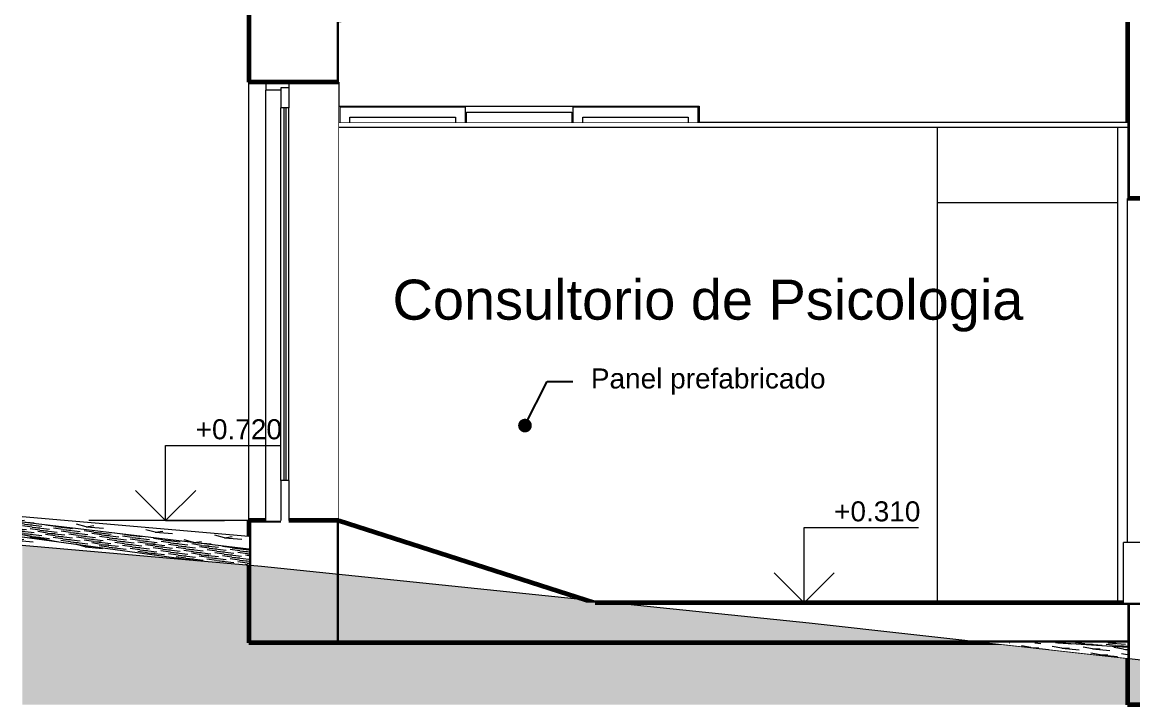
# Model space of a CAD drawing. Header units: metres. Extents: x 48 to 635, y -15 to 39.
# Drawn here: x 512.27 to 517.82, y -14.8 to -11.39 of the extents above; entities that cross this region are included whole.
import ezdxf

# ---------------------------------------------------------------- set-up
doc = ezdxf.new("R2010")
doc.units = ezdxf.units.M
doc.header["$MEASUREMENT"] = 0
doc.linetypes.add('Wipeout_Contour', pattern=[1, 0, -1])
for name, color, linetype in [('Annotation - Label', 7, 'Continuous'), ('Dimensioning - General', 7, 'Continuous'), ('Interior - Furniture', 7, 'Continuous'), ('Interior - Stair & Railing', 7, 'Continuous'), ('Site & Landscape - Terrain', 7, 'Continuous'), ('Structural - Bearing', 7, 'Continuous'), ('TOPO', 7, 'Continuous')]:
    doc.layers.add(name, color=color, linetype=linetype)
doc.styles.add('GENERATED_STYLE_1', font='')
doc.styles.get('GENERATED_STYLE_1').set_extended_font_data('Arial')
doc.dimstyles.new('GENERATED_STYLE__6', dxfattribs={"dimtxt": 0.18, "dimasz": 0.1368, "dimexe": 0.18, "dimexo": 0.0625, "dimgap": 0.09, "dimtad": 0, "dimtih": 1, "dimtoh": 1, "dimdec": 4, "dimzin": 0, "dimdsep": 46, "dimcen": 0.09, "dimadec": 0, "dimazin": 0, "dimtfac": 1, "dimtdec": 4, "dimtmove": 0, "dimatfit": 3, "dimldrblk": 'ARROWHEAD_11', "dimfxl": 1, "dimtolj": 1, "dimtzin": 0, "dimarcsym": 0})

# ---------------------------------------------------------------- blocks, each defined once
blk = doc.blocks.new('ARROWHEAD_11')
at = {"color": 0, "linetype": 'Continuous', "lineweight": 0}
blk.add_line((0, 0), (-1, 0), dxfattribs=at)
at = {"color": 0, "linetype": 'Continuous', "lineweight": 0, "const_width": 0.25, "flags": 128}
blk.add_lwpolyline([(-0.125, 0, 1), (0.125, 0, 1)], format="xyb", close=True, dxfattribs=at)

msp = doc.modelspace()

# ---------------------------------------------------------------- wipeouts: each hides what was drawn before it
at = {"color": 254, "linetype": 'Wipeout_Contour', "lineweight": 0, "ltscale": 2567.559221}
msp.add_wipeout([(513.4927, -11.6913), (513.4077, -11.6913), (513.4077, -13.8813), (513.4927, -13.8813), (513.4927, -11.7313)], dxfattribs=at).dxf.layer = 'Structural - Bearing'
at = {"color": 254, "linetype": 'Wipeout_Contour', "lineweight": 0, "ltscale": 2569.873863}
msp.add_wipeout([(513.8577, -11.6913), (513.6077, -11.6913), (513.6077, -13.6813), (513.6077, -13.8813), (513.8577, -13.8813)], dxfattribs=at).dxf.layer = 'Structural - Bearing'
at = {"color": 254, "linetype": 'Wipeout_Contour', "lineweight": 0, "ltscale": 2589.74345}
msp.add_wipeout([(517.9477, -12.2713), (517.7977, -12.2713), (517.7977, -13.9913), (517.9477, -13.9913), (517.9477, -12.3113)], dxfattribs=at).dxf.layer = 'Structural - Bearing'
at = {"color": 254, "linetype": 'Wipeout_Contour', "lineweight": 0, "ltscale": 3108.823743}
msp.add_wipeout([(517.7977, -14.8013), (518.247, -14.8013), (518.247, -14.6013), (518.2477, -14.6013), (518.2477, -14.2913), (517.7977, -14.2913)], dxfattribs=at).dxf.layer = 'Structural - Bearing'

# ---------------------------------------------------------------- next in the draw order: linework, layer by layer
at = {"layer": 'Structural - Bearing', "color": 7, "linetype": 'Continuous', "lineweight": 60}
for p, q in [((517.7977, -14.2913), (517.7977, -14.4913)), ((518.0227, -14.2913), (517.7977, -14.2913)), ((517.7977, -14.4913), (517.7977, -14.8013)), ((518.247, -14.8013), (517.7977, -14.8013))]:
    msp.add_line(p, q, dxfattribs=at)

# ---------------------------------------------------------------- next in the draw order: wipeouts: each hides what was drawn before it
at = {"color": 254, "linetype": 'Wipeout_Contour', "lineweight": 0, "ltscale": 2054.992433}
msp.add_wipeout([(513.4077, -9.9986), (513.4077, -11.6913), (513.8577, -11.6913), (513.8577, -9.9986)], dxfattribs=at).dxf.layer = 'Structural - Bearing'
at = {"color": 254, "linetype": 'Wipeout_Contour', "lineweight": 0, "ltscale": 2055.315548}
msp.add_wipeout([(513.4077, -14.4913), (513.8577, -14.4913), (513.8577, -13.8813), (513.4077, -13.8813)], dxfattribs=at).dxf.layer = 'Structural - Bearing'

# ---------------------------------------------------------------- next in the draw order: linework, layer by layer
at = {"layer": 'Site & Landscape - Terrain', "color": 55, "linetype": 'Continuous', "lineweight": 13, "true_color": 0xa2a233, "flags": 128}
msp.add_lwpolyline([(513.4077, -13.8813), (513.1096, -13.8813), (512.6077, -13.8813)], dxfattribs=at)
at = {"layer": 'Structural - Bearing', "color": 7, "linetype": 'Continuous', "lineweight": 60}
for p, q in [((513.4077, -9.9986), (513.4077, -11.6913)), ((513.8577, -11.3913), (513.8577, -11.6913)), ((513.4077, -13.8813), (513.4077, -14.4913)), ((513.5677, -13.8813), (513.4077, -13.8813)), ((513.8577, -13.8813), (513.6077, -13.8813)), ((513.8577, -14.4913), (513.4077, -14.4913))]:
    msp.add_line(p, q, dxfattribs=at)
at = {"layer": 'Structural - Bearing', "color": 251, "linetype": 'Continuous', "lineweight": 20, "true_color": 0x6a6a6a}
msp.add_line((513.4077, -13.8813), (513.4077, -11.6913), dxfattribs=at)
at = {"layer": 'Structural - Bearing', "color": 30, "linetype": 'Continuous', "lineweight": 20, "true_color": 0xff6600}
msp.add_line((513.6077, -11.6913), (513.6077, -11.7193), dxfattribs=at)
at = {"layer": 'Structural - Bearing', "color": 7, "linetype": 'Continuous', "lineweight": 60, "flags": 128}
for points in [[(513.8577, -11.6913), (513.6077, -11.6913), (513.4927, -11.6913), (513.4077, -11.6913)], [(513.8577, -13.8813), (513.8577, -14.2913), (513.8577, -14.4913)]]:
    msp.add_lwpolyline(points, dxfattribs=at)

# ---------------------------------------------------------------- next in the draw order: wipeouts: each hides what was drawn before it
at = {"color": 254, "linetype": 'Wipeout_Contour', "lineweight": 0, "ltscale": 3095.525465}
msp.add_wipeout([(513.8577, -11.3913), (513.8577, -11.8113), (515.6577, -11.8113), (515.6577, -11.8913), (517.7977, -11.8913), (517.7977, -11.3913)], dxfattribs=at).dxf.layer = 'Structural - Bearing'
at = {"color": 254, "linetype": 'Wipeout_Contour', "lineweight": 0, "ltscale": 2054.764867}
msp.add_wipeout([(513.5677, -13.8813), (513.5677, -11.7313), (513.4927, -11.7313), (513.4927, -13.8813)], dxfattribs=at).dxf.layer = 'Structural - Bearing'
at = {"color": 254, "linetype": 'Wipeout_Contour', "lineweight": 0, "ltscale": 2052.116221}
msp.add_wipeout([(512.2748, -13.8872), (513.4077, -14.0229), (513.4077, -13.961), (512.2748, -13.8631)], dxfattribs=at).dxf.layer = 'TOPO'

# ---------------------------------------------------------------- next in the draw order: linework, layer by layer
at = {"layer": 'Structural - Bearing', "color": 30, "linetype": 'Continuous', "lineweight": 20, "true_color": 0xff6600}
for p, q in [((513.4927, -11.6913), (513.4927, -11.7313)), ((513.5677, -11.7313), (513.4927, -11.7313)), ((513.5677, -11.7193), (513.5677, -11.7313)), ((513.6077, -11.7193), (513.5677, -11.7193))]:
    msp.add_line(p, q, dxfattribs=at)
at = {"layer": 'Structural - Bearing', "color": 251, "linetype": 'Continuous', "lineweight": 20, "true_color": 0x6a6a6a}
msp.add_line((513.8577, -11.6913), (513.8577, -13.8813), dxfattribs=at)
at = {"layer": 'Structural - Bearing', "color": 30, "linetype": 'Continuous', "lineweight": 18, "true_color": 0xff6600}
msp.add_line((513.4927, -13.8813), (513.4927, -11.7313), dxfattribs=at)

# ---------------------------------------------------------------- next in the draw order: wipeouts: each hides what was drawn before it
at = {"color": 254, "linetype": 'Wipeout_Contour', "lineweight": 0, "ltscale": 2072.575369}
msp.add_wipeout([(517.7977, -9.9986), (517.7977, -12.2713), (518.2477, -12.2713), (518.2477, -9.9986)], dxfattribs=at).dxf.layer = 'Structural - Bearing'
at = {"color": 254, "linetype": 'Wipeout_Contour', "lineweight": 0, "ltscale": 2054.988083}
msp.add_wipeout([(513.6077, -13.6813), (513.6077, -11.8193), (513.5677, -11.8193), (513.5677, -13.6813)], dxfattribs=at).dxf.layer = 'Structural - Bearing'
at = {"color": 254, "linetype": 'Wipeout_Contour', "lineweight": 0, "ltscale": 2069.76453}
msp.add_wipeout([(516.8493, -12.2913), (517.7493, -12.2913), (517.7493, -11.9163), (516.8493, -11.9163)], dxfattribs=at).dxf.layer = 'Structural - Bearing'
at = {"color": 254, "linetype": 'Wipeout_Contour', "lineweight": 0, "ltscale": 3078.190902}
msp.add_wipeout([(512.2748, -13.9501), (512.4399, -13.9843), (513.1428, -14.0802), (513.4077, -14.1033), (513.4077, -14.0229), (512.2748, -13.8872)], dxfattribs=at).dxf.layer = 'TOPO'

# ---------------------------------------------------------------- next in the draw order: linework, layer by layer
at = {"layer": 'Dimensioning - General', "color": 7, "linetype": 'Continuous', "lineweight": 13}
for p, q in [((512.9916, -13.8813), (512.9916, -13.5063)), ((512.9916, -13.5063), (513.564, -13.5063)), ((512.9916, -13.8813), (512.8416, -13.7313)), ((513.1416, -13.7313), (512.9916, -13.8813))]:
    msp.add_line(p, q, dxfattribs=at)
at = {"layer": 'Dimensioning - General', "color": 151, "linetype": 'Continuous', "lineweight": 20, "true_color": 0x80c2ff}
for q in [(512.8791, -13.8813), (513.2852, -13.8813)]:
    msp.add_line((512.9916, -13.8813), q, dxfattribs=at)
at = {"layer": 'Structural - Bearing', "color": 7, "linetype": 'Continuous', "lineweight": 60}
msp.add_line((517.7977, -11.3913), (517.7977, -12.2713), dxfattribs=at)
at = {"layer": 'Structural - Bearing', "color": 30, "linetype": 'Continuous', "lineweight": 18, "true_color": 0xff6600}
for p, q in [((513.5677, -11.7313), (513.5677, -11.8193)), ((513.6077, -11.7193), (513.6077, -11.8193)), ((513.5677, -13.6813), (513.5677, -11.8193)), ((513.6077, -11.8193), (513.5677, -11.8193)), ((513.5817, -11.8193), (513.5817, -13.6813)), ((513.5937, -13.6813), (513.5937, -11.8193)), ((513.6077, -13.6813), (513.6077, -11.8193)), ((513.5677, -13.6813), (513.5677, -13.8813)), ((513.6077, -13.6813), (513.5677, -13.6813)), ((513.6077, -13.6813), (513.6077, -13.8813))]:
    msp.add_line(p, q, dxfattribs=at)
at = {"layer": 'Structural - Bearing', "color": 7, "linetype": 'Continuous', "lineweight": 60, "flags": 128}
msp.add_lwpolyline([(518.2477, -12.2713), (518.0627, -12.2713), (517.9477, -12.2713), (517.7977, -12.2713)], dxfattribs=at)
at = {"layer": 'TOPO', "color": 54, "linetype": 'Continuous', "lineweight": 13}
for p, q in [((512.2748, -13.8809), (512.2869, -13.879)), ((512.2748, -13.8871), (512.3349, -13.8918)), ((512.2867, -13.8989), (512.2748, -13.8972)), ((512.325, -13.9136), (512.277, -13.9069)), ((512.2867, -13.8989), (512.3252, -13.902)), ((512.2867, -13.8989), (512.3731, -13.9088)), ((512.325, -13.9136), (512.3634, -13.9167)), ((512.4405, -13.9112), (512.3925, -13.9045)), ((512.4405, -13.9112), (512.4789, -13.9143)), ((512.4405, -13.9112), (512.5269, -13.9211)), ((512.4787, -13.926), (512.5171, -13.929)), ((512.5942, -13.9123), (512.5462, -13.8995)), ((512.5942, -13.9123), (512.6326, -13.9063)), ((512.5942, -13.9123), (512.6806, -13.9191)), ((513.2856, -13.9667), (513.2376, -13.9539)), ((513.2856, -13.9667), (513.324, -13.9607)), ((513.2856, -13.9667), (513.372, -13.9735)), ((513.2466, -14.0342), (513.1986, -14.0274)), ((513.2083, -14.0195), (513.2468, -14.0225)), ((513.2083, -14.0195), (513.2948, -14.0293)), ((513.2466, -14.0342), (513.285, -14.0373)), ((513.2466, -14.0342), (513.333, -14.0441)), ((513.3238, -14.017), (513.2758, -14.0103)), ((513.3621, -14.0318), (513.3141, -14.025)), ((513.3238, -14.017), (513.3623, -14.0201)), ((513.3238, -14.017), (513.4077, -14.0266)), ((513.4003, -14.0465), (513.3523, -14.0398)), ((513.3621, -14.0318), (513.4005, -14.0349)), ((513.3621, -14.0318), (513.4077, -14.037)), ((513.2458, -14.0808), (513.1978, -14.0741)), ((513.2076, -14.0661), (513.246, -14.0692)), ((513.2076, -14.0661), (513.294, -14.0759)), ((513.2848, -14.0489), (513.2368, -14.0422)), ((513.2458, -14.0808), (513.2842, -14.0839)), ((513.2458, -14.0808), (513.3322, -14.0907)), ((513.3231, -14.0637), (513.2751, -14.0569)), ((513.2848, -14.0489), (513.3233, -14.052)), ((513.2848, -14.0489), (513.3713, -14.0588)), ((513.3613, -14.0784), (513.3133, -14.0717)), ((513.3231, -14.0637), (513.3615, -14.0668)), ((513.3231, -14.0637), (513.4077, -14.0733)), ((513.3995, -14.0932), (513.3516, -14.0864)), ((513.3613, -14.0784), (513.3997, -14.0815)), ((513.3613, -14.0784), (513.4077, -14.0837)), ((513.4077, -14.0569), (513.3906, -14.0545)), ((513.3995, -14.0932), (513.4077, -14.0938)), ((513.3995, -14.0932), (513.4077, -14.0941)), ((513.4003, -14.0465), (513.4077, -14.0471)), ((513.4003, -14.0465), (513.4077, -14.0474)), ((513.4009, -14.1027), (513.3898, -14.1011))]:
    msp.add_line(p, q, dxfattribs=at)

# ---------------------------------------------------------------- next in the draw order: texts
at = {"layer": 'Dimensioning - General', "color": 5, "lineweight": 25, "insert": (513.1416, -13.4763), "char_height": 0.1, "attachment_point": 7, "style": 'GENERATED_STYLE_1'}
msp.add_mtext('\\A1;{\\pql;\\fArial|b0|i0|c0|p34;+0.720}', dxfattribs=at)

# ---------------------------------------------------------------- next in the draw order: wipeouts: each hides what was drawn before it
at = {"color": 254, "linetype": 'Wipeout_Contour', "lineweight": 0, "ltscale": 3092.947915}
msp.add_wipeout([(516.8493, -11.9163), (513.8577, -11.9163), (513.8577, -13.8813), (515.0919, -14.2766), (515.2334, -14.2913), (516.8493, -14.2913)], dxfattribs=at).dxf.layer = 'Interior - Furniture'
at = {"color": 254, "linetype": 'Wipeout_Contour', "lineweight": 0, "ltscale": 2050.254778}
msp.add_wipeout([(512.4399, -13.9843), (512.2748, -13.9501), (512.2748, -13.9618), (512.4291, -13.9828)], dxfattribs=at).dxf.layer = 'TOPO'

# ---------------------------------------------------------------- next in the draw order: linework, layer by layer
at = {"layer": 'Dimensioning - General', "color": 7, "linetype": 'Continuous', "lineweight": 13}
msp.add_line((516.1819, -13.9163), (516.7543, -13.9163), dxfattribs=at)
at = {"layer": 'TOPO', "color": 54, "linetype": 'Continuous', "lineweight": 13}
for p, q in [((512.2748, -13.9235), (512.2959, -13.9259)), ((512.3632, -13.9284), (512.3152, -13.9216)), ((512.325, -13.9136), (512.4114, -13.9235)), ((512.3632, -13.9284), (512.4016, -13.9315)), ((512.4787, -13.926), (512.4307, -13.9192)), ((512.2748, -13.933), (512.2861, -13.9339))]:
    msp.add_line(p, q, dxfattribs=at)

# ---------------------------------------------------------------- next in the draw order: texts
at = {"layer": 'Annotation - Label', "color": 5, "linetype": 'Continuous', "lineweight": 25, "insert": (515.1166, -13.1862), "char_height": 0.1, "attachment_point": 4, "style": 'GENERATED_STYLE_1'}
msp.add_mtext('\\A1;{\\pql;\\fArial|b0|i0|c0|p34;Panel prefabricado}', dxfattribs=at)
at = {"layer": 'Dimensioning - General', "color": 5, "lineweight": 25, "insert": (516.3319, -13.8863), "char_height": 0.1, "attachment_point": 7, "style": 'GENERATED_STYLE_1'}
msp.add_mtext('\\A1;{\\pql;\\fArial|b0|i0|c0|p34;+0.310}', dxfattribs=at)

# ---------------------------------------------------------------- next in the draw order: leaders
at = {"layer": 'Annotation - Label', "color": 151, "linetype": 'Continuous', "lineweight": 20, "true_color": 0x80c2ff, "annotation_type": 0, "has_hookline": 1, "hookline_direction": 0, "text_width": 1.1555}
msp.add_leader([(514.7872, -13.4064), (514.8978, -13.1862), (515.0266, -13.1862)], dimstyle='GENERATED_STYLE__6', dxfattribs=at)

# ---------------------------------------------------------------- next in the draw order: wipeouts: each hides what was drawn before it
at = {"color": 254, "linetype": 'Wipeout_Contour', "lineweight": 0, "ltscale": 3107.544197}
msp.add_wipeout([(517.7493, -11.9163), (517.7493, -14.2913), (517.7777, -14.2913), (517.7777, -13.9913), (517.7977, -13.9913), (517.7977, -11.9163)], dxfattribs=at).dxf.layer = 'Interior - Furniture'
at = {"color": 254, "linetype": 'Wipeout_Contour', "lineweight": 0, "ltscale": 1543.951454}
msp.add_wipeout([(515.1377, -14.2913), (513.8577, -13.8813), (513.8577, -14.2913)], dxfattribs=at).dxf.layer = 'Site & Landscape - Terrain'
at = {"color": 254, "linetype": 'Wipeout_Contour', "lineweight": 0, "ltscale": 1538.763666}
msp.add_wipeout([(512.2748, -13.9618), (512.2748, -14.0044), (513.1428, -14.0802)], dxfattribs=at).dxf.layer = 'TOPO'

# ---------------------------------------------------------------- next in the draw order: linework, layer by layer
at = {"layer": 'Site & Landscape - Terrain', "color": 7, "linetype": 'Continuous', "lineweight": 60}
msp.add_line((513.8577, -13.8813), (515.1377, -14.2913), dxfattribs=at)
at = {"layer": 'Structural - Bearing', "color": 251, "linetype": 'Continuous', "lineweight": 20, "true_color": 0x6a6a6a}
msp.add_line((517.7977, -13.9913), (517.7977, -12.2713), dxfattribs=at)
at = {"layer": 'TOPO', "color": 54, "linetype": 'Continuous', "lineweight": 13}
for p, q in [((513.4077, -13.961), (512.2748, -13.8631)), ((512.2748, -13.8872), (513.4077, -14.0229)), ((512.3632, -13.9284), (512.4496, -13.9382)), ((512.4787, -13.926), (512.5651, -13.9358)), ((512.9399, -13.9395), (512.8919, -13.9267)), ((512.2748, -13.9339), (512.3341, -13.9406)), ((512.2859, -13.9455), (512.2748, -13.944)), ((512.2748, -13.9501), (512.4399, -13.9843)), ((512.2748, -13.9618), (513.1428, -14.0802)), ((512.2748, -13.9756), (512.2823, -13.9747)), ((512.2748, -13.9819), (512.3303, -13.9872)), ((512.3238, -13.9602), (512.2762, -13.9528)), ((512.2859, -13.9455), (512.3244, -13.9486)), ((512.2859, -13.9455), (512.3724, -13.9554)), ((512.3624, -13.9736), (512.3144, -13.9661)), ((512.3242, -13.9603), (512.3238, -13.9602)), ((512.3242, -13.9603), (512.3626, -13.9634)), ((512.3242, -13.9603), (512.4106, -13.9701)), ((512.4014, -13.9431), (512.3534, -13.9364)), ((512.3624, -13.9736), (512.4009, -13.9777)), ((512.3624, -13.9736), (512.4352, -13.9833)), ((512.4397, -13.9579), (512.3917, -13.9511)), ((512.4014, -13.9431), (512.4399, -13.9462)), ((512.4014, -13.9431), (512.4879, -13.953)), ((512.4779, -13.9726), (512.4299, -13.9658)), ((512.4352, -13.9833), (512.4489, -13.9849)), ((512.4397, -13.9579), (512.4781, -13.9609)), ((512.4397, -13.9579), (512.5261, -13.9677)), ((512.5162, -13.9873), (512.4682, -13.9806)), ((512.5169, -13.9407), (512.4689, -13.9339)), ((512.4779, -13.9726), (512.5164, -13.9757)), ((512.4779, -13.9726), (512.5643, -13.9824)), ((512.5552, -13.9554), (512.5072, -13.9487)), ((512.5169, -13.9407), (512.5554, -13.9438)), ((512.5169, -13.9407), (512.6034, -13.9505)), ((512.5934, -13.9702), (512.5454, -13.9634)), ((512.5552, -13.9554), (512.5936, -13.9585)), ((512.5552, -13.9554), (512.6416, -13.9653)), ((512.6317, -13.9849), (512.5837, -13.9782)), ((512.6324, -13.9383), (512.5844, -13.9315)), ((512.5934, -13.9702), (512.6318, -13.9733)), ((512.5934, -13.9702), (512.6798, -13.98)), ((512.6707, -13.953), (512.6227, -13.9463)), ((512.6317, -13.9849), (512.6701, -13.988)), ((512.6317, -13.9849), (512.7181, -13.9948)), ((512.6324, -13.9383), (512.6709, -13.9414)), ((512.6324, -13.9383), (512.7189, -13.9481)), ((512.7089, -13.9678), (512.6609, -13.961)), ((512.6707, -13.953), (512.7091, -13.9561)), ((512.6707, -13.953), (512.7571, -13.9629)), ((512.7471, -13.9825), (512.6992, -13.9757)), ((512.7089, -13.9678), (512.7473, -13.9708)), ((512.7089, -13.9678), (512.7953, -13.9776)), ((512.7862, -13.9506), (512.7382, -13.9438)), ((512.7471, -13.9825), (512.7856, -13.9856)), ((512.7471, -13.9825), (512.8336, -13.9923)), ((512.8244, -13.9653), (512.7764, -13.9586)), ((512.7862, -13.9506), (512.8246, -13.9537)), ((512.7862, -13.9506), (512.8726, -13.9605)), ((512.8626, -13.9801), (512.8146, -13.9733)), ((512.8244, -13.9653), (512.8628, -13.9684)), ((512.8244, -13.9653), (512.9108, -13.9752)), ((512.8626, -13.9801), (512.9011, -13.9832)), ((512.8626, -13.9801), (512.9491, -13.9899)), ((512.9781, -13.9777), (512.9301, -13.9709)), ((512.9399, -13.9395), (512.9783, -13.9335)), ((512.9399, -13.9395), (513.0263, -13.9463)), ((512.9781, -13.9777), (513.0166, -13.9807)), ((512.9781, -13.9777), (513.0646, -13.9875)), ((513.1263, -13.9892), (513.0839, -13.9779)), ((513.1348, -13.9902), (513.1703, -13.9847)), ((512.5162, -13.9873), (512.5546, -13.9904)), ((512.5162, -13.9873), (512.6026, -13.9972)), ((512.5896, -14.0116), (512.5416, -13.9992)), ((512.5896, -14.0116), (512.6174, -14.0085)), ((512.5896, -14.0116), (512.676, -14.0198)), ((512.6699, -13.9997), (512.6219, -13.9929)), ((512.7081, -14.0144), (512.6601, -14.0076)), ((512.6699, -13.9997), (512.7083, -14.0027)), ((512.6699, -13.9997), (512.7563, -14.0095)), ((512.7081, -14.0144), (512.7466, -14.0175)), ((512.7081, -14.0144), (512.7946, -14.0242)), ((512.7854, -13.9972), (512.7374, -13.9905)), ((512.8236, -14.012), (512.7756, -14.0052)), ((512.7854, -13.9972), (512.8238, -14.0003)), ((512.7854, -13.9972), (512.8718, -14.0071)), ((512.8619, -14.0267), (512.8139, -14.02)), ((512.8236, -14.012), (512.8621, -14.0151)), ((512.8236, -14.012), (512.9101, -14.0218)), ((512.9001, -14.0415), (512.8521, -14.0347)), ((512.9009, -13.9948), (512.8529, -13.9881)), ((512.8619, -14.0267), (512.9003, -14.0298)), ((512.8619, -14.0267), (512.9483, -14.0366)), ((512.9391, -14.0096), (512.8911, -14.0028)), ((512.9009, -13.9948), (512.9393, -13.9979)), ((512.9009, -13.9948), (512.9873, -14.0047)), ((512.9774, -14.0243), (512.9294, -14.0175)), ((512.9391, -14.0096), (512.9776, -14.0126)), ((512.9391, -14.0096), (513.0255, -14.0194)), ((513.0156, -14.039), (512.9676, -14.0323)), ((513.0164, -13.9924), (512.9684, -13.9856)), ((512.9774, -14.0243), (513.0158, -14.0274)), ((512.9774, -14.0243), (513.0638, -14.0341)), ((513.0546, -14.0071), (513.0066, -14.0004)), ((513.0156, -14.039), (513.054, -14.0421)), ((513.0156, -14.039), (513.102, -14.0489)), ((513.0164, -13.9924), (513.0548, -13.9955)), ((513.0164, -13.9924), (513.1028, -14.0023)), ((513.0929, -14.0219), (513.0449, -14.0151)), ((513.0546, -14.0071), (513.093, -14.0102)), ((513.0546, -14.0071), (513.141, -14.017)), ((513.1311, -14.0366), (513.0831, -14.0299)), ((513.0929, -14.0219), (513.1313, -14.025)), ((513.0929, -14.0219), (513.1793, -14.0317)), ((513.1701, -14.0047), (513.1221, -13.998)), ((513.1319, -13.99), (513.1263, -13.9892)), ((513.1311, -14.0366), (513.1695, -14.0397)), ((513.1311, -14.0366), (513.2175, -14.0465)), ((513.1319, -13.99), (513.1348, -13.9902)), ((513.1319, -13.99), (513.1519, -13.9923)), ((513.1519, -13.9923), (513.2183, -13.9975)), ((513.2083, -14.0195), (513.1604, -14.0127)), ((513.1701, -14.0047), (513.2085, -14.0078)), ((513.1701, -14.0047), (513.2565, -14.0146)), ((512.9001, -14.0415), (512.9385, -14.0445)), ((512.9001, -14.0415), (512.9865, -14.0513)), ((513.0538, -14.0538), (513.0058, -14.047)), ((513.0921, -14.0685), (513.0441, -14.0618)), ((513.0538, -14.0538), (513.0923, -14.0569)), ((513.0538, -14.0538), (513.1403, -14.0636)), ((513.0921, -14.0685), (513.1305, -14.0716)), ((513.0921, -14.0685), (513.1785, -14.0784)), ((513.1693, -14.0514), (513.1213, -14.0446)), ((513.2076, -14.0661), (513.1596, -14.0593)), ((513.1693, -14.0514), (513.2078, -14.0544)), ((513.1693, -14.0514), (513.2558, -14.0612))]:
    msp.add_line(p, q, dxfattribs=at)

# ---------------------------------------------------------------- next in the draw order: wipeouts: each hides what was drawn before it
at = {"color": 254, "linetype": 'Wipeout_Contour', "lineweight": 0, "ltscale": 2063.861159}
msp.add_wipeout([(513.8577, -11.8913), (513.8577, -11.9163), (517.7977, -11.9163), (517.7977, -11.8913)], dxfattribs=at).dxf.layer = 'Interior - Furniture'
at = {"color": 254, "linetype": 'Wipeout_Contour', "lineweight": 0, "ltscale": 2069.8849}
msp.add_wipeout([(516.8493, -14.2913), (517.7493, -14.2913), (517.7493, -12.2913), (516.8493, -12.2913)], dxfattribs=at).dxf.layer = 'Interior - Furniture'

# ---------------------------------------------------------------- next in the draw order: linework, layer by layer
at = {"layer": 'Interior - Furniture', "color": 104, "linetype": 'Continuous', "lineweight": 13, "true_color": 0x029e21}
for p, q in [((513.8577, -11.8913), (517.7977, -11.8913)), ((513.8577, -11.9163), (516.8493, -11.9163)), ((516.8493, -12.2913), (516.8493, -11.9163)), ((516.8493, -11.9163), (517.7493, -11.9163)), ((517.7493, -12.2913), (517.7493, -11.9163)), ((517.7493, -11.9163), (517.7977, -11.9163)), ((516.8493, -12.2913), (517.7493, -12.2913)), ((516.8493, -14.2913), (516.8493, -12.2913)), ((517.7493, -14.2913), (517.7493, -12.2913))]:
    msp.add_line(p, q, dxfattribs=at)

# ---------------------------------------------------------------- next in the draw order: texts
at = {"layer": 'Annotation - Label', "color": 7, "linetype": 'Continuous', "lineweight": 13, "insert": (514.1253, -12.6774), "char_height": 0.2, "attachment_point": 1, "style": 'GENERATED_STYLE_1'}
msp.add_mtext('\\A1;{\\pql;\\fArial|b0|i0|c0|p34;Consultorio de Psicologia}', dxfattribs=at)

# ---------------------------------------------------------------- next in the draw order: wipeouts: each hides what was drawn before it
at = {"color": 254, "linetype": 'Wipeout_Contour', "lineweight": 0, "ltscale": 2055.989616}
msp.add_wipeout([(513.8627, -11.8413), (513.8577, -11.8413), (513.8577, -11.8913), (513.8627, -11.8913)], dxfattribs=at).dxf.layer = 'Structural - Bearing'
at = {"color": 254, "linetype": 'Wipeout_Contour', "lineweight": 0, "ltscale": 2058.515609}
msp.add_wipeout([(514.4893, -11.8413), (514.4893, -11.8913), (514.4943, -11.8913), (514.4943, -11.8413)], dxfattribs=at).dxf.layer = 'Structural - Bearing'
at = {"color": 254, "linetype": 'Wipeout_Contour', "lineweight": 0, "ltscale": 2060.64171}
msp.add_wipeout([(515.026, -11.8413), (515.021, -11.8413), (515.021, -11.8913), (515.026, -11.8913)], dxfattribs=at).dxf.layer = 'Structural - Bearing'
at = {"color": 254, "linetype": 'Wipeout_Contour', "lineweight": 0, "ltscale": 2063.167706}
msp.add_wipeout([(515.6577, -11.8413), (515.6527, -11.8413), (515.6527, -11.8913), (515.6577, -11.8913)], dxfattribs=at).dxf.layer = 'Structural - Bearing'
at = {"color": 254, "linetype": 'Wipeout_Contour', "lineweight": 0, "ltscale": 2064.114772}
msp.add_wipeout([(517.7977, -14.4913), (517.7977, -14.2913), (513.8577, -14.2913), (513.8577, -14.4913)], dxfattribs=at).dxf.layer = 'Structural - Bearing'

# ---------------------------------------------------------------- next in the draw order: linework, layer by layer
at = {"layer": 'Dimensioning - General', "color": 7, "linetype": 'Continuous', "lineweight": 13}
for p, q in [((516.1819, -14.2913), (516.1819, -13.9163)), ((516.1819, -14.2913), (516.0319, -14.1413)), ((516.3319, -14.1413), (516.1819, -14.2913))]:
    msp.add_line(p, q, dxfattribs=at)
at = {"layer": 'Dimensioning - General', "color": 151, "linetype": 'Continuous', "lineweight": 20, "true_color": 0x80c2ff}
for q in [(516.0694, -14.2913), (516.4755, -14.2913)]:
    msp.add_line((516.1819, -14.2913), q, dxfattribs=at)
at = {"layer": 'Site & Landscape - Terrain', "color": 7, "linetype": 'Continuous', "lineweight": 13}
msp.add_line((517.7977, -14.5428), (517.4559, -14.4913), dxfattribs=at)
at = {"layer": 'Structural - Bearing', "color": 7, "linetype": 'Continuous', "lineweight": 60}
for p, q in [((517.7977, -14.2913), (515.1377, -14.2913)), ((517.7977, -14.4913), (513.8577, -14.4913))]:
    msp.add_line(p, q, dxfattribs=at)

# ---------------------------------------------------------------- next in the draw order: wipeouts: each hides what was drawn before it
at = {"color": 254, "linetype": 'Wipeout_Contour', "lineweight": 0, "ltscale": 7208.551365}
msp.add_wipeout([(515.026, -11.8413), (515.026, -11.8163), (515.6527, -11.8163), (515.6527, -11.8413), (515.6577, -11.8413), (515.6577, -11.8113), (513.8577, -11.8113), (513.8577, -11.8413), (513.8627, -11.8413), (513.8627, -11.8163), (514.4893, -11.8163), (514.4893, -11.8413), (514.4943, -11.8413), (515.021, -11.8413)], dxfattribs=at).dxf.layer = 'Structural - Bearing'

# ---------------------------------------------------------------- next in the draw order: wipeouts: each hides what was drawn before it
at = {"color": 254, "linetype": 'Wipeout_Contour', "lineweight": 0, "ltscale": 2072.223914}
msp.add_wipeout([(517.9477, -14.2913), (517.9477, -13.9913), (517.7777, -13.9913), (517.7777, -14.2913)], dxfattribs=at).dxf.layer = 'Interior - Stair & Railing'
at = {"color": 254, "linetype": 'Wipeout_Contour', "lineweight": 0, "ltscale": 2056.100741}
msp.add_wipeout([(513.8627, -11.8913), (513.9127, -11.8913), (513.9127, -11.8663), (513.8627, -11.8663)], dxfattribs=at).dxf.layer = 'Structural - Bearing'
at = {"color": 254, "linetype": 'Wipeout_Contour', "lineweight": 0, "ltscale": 2058.406791}
msp.add_wipeout([(514.4393, -11.8663), (514.4393, -11.8913), (514.4893, -11.8913), (514.4893, -11.8663)], dxfattribs=at).dxf.layer = 'Structural - Bearing'
at = {"color": 254, "linetype": 'Wipeout_Contour', "lineweight": 0, "ltscale": 2060.752832}
msp.add_wipeout([(515.026, -11.8913), (515.076, -11.8913), (515.076, -11.8663), (515.026, -11.8663)], dxfattribs=at).dxf.layer = 'Structural - Bearing'
at = {"color": 254, "linetype": 'Wipeout_Contour', "lineweight": 0, "ltscale": 2063.058885}
msp.add_wipeout([(515.6027, -11.8663), (515.6027, -11.8913), (515.6527, -11.8913), (515.6527, -11.8663)], dxfattribs=at).dxf.layer = 'Structural - Bearing'
at = {"color": 254, "linetype": 'Wipeout_Contour', "lineweight": 0, "ltscale": 1553.128733}
msp.add_wipeout([(517.7977, -14.4913), (517.4374, -14.4913), (517.7977, -14.5147)], dxfattribs=at).dxf.layer = 'TOPO'

# ---------------------------------------------------------------- next in the draw order: linework, layer by layer
at = {"layer": 'Interior - Stair & Railing', "color": 171, "linetype": 'Continuous', "lineweight": 13}
for p in [(517.7777, -14.2913), (517.9477, -13.9913)]:
    msp.add_line(p, (517.7777, -13.9913), dxfattribs=at)

# ---------------------------------------------------------------- next in the draw order: wipeouts: each hides what was drawn before it
at = {"color": 254, "linetype": 'Wipeout_Contour', "lineweight": 0, "ltscale": 3085.899711}
msp.add_wipeout([(513.8627, -11.8163), (513.8627, -11.8663), (513.9127, -11.8663), (514.4393, -11.8663), (514.4893, -11.8663), (514.4893, -11.8163)], dxfattribs=at).dxf.layer = 'Structural - Bearing'
at = {"color": 254, "linetype": 'Wipeout_Contour', "lineweight": 0, "ltscale": 3092.877807}
msp.add_wipeout([(515.026, -11.8163), (515.026, -11.8663), (515.076, -11.8663), (515.6027, -11.8663), (515.6527, -11.8663), (515.6527, -11.8163)], dxfattribs=at).dxf.layer = 'Structural - Bearing'
at = {"color": 254, "linetype": 'Wipeout_Contour', "lineweight": 0, "ltscale": 2070.44169}
msp.add_wipeout([(517.0983, -14.4913), (517.7977, -14.5691), (517.7977, -14.5147), (517.4374, -14.4913)], dxfattribs=at).dxf.layer = 'TOPO'

# ---------------------------------------------------------------- next in the draw order: hatches: boundary and pattern name
at = {"layer": 'TOPO', "linetype": 'Continuous', "lineweight": 0, "true_color": 0x353329}
msp.add_hatch(color=250, dxfattribs=at).paths.add_polyline_path([(519.8831, -14.8013), (516.2072, -14.3921), (513.4712, -14.1088), (512.2748, -14.0044), (512.2748, -14.8013)])

# ---------------------------------------------------------------- next in the draw order: linework, layer by layer
at = {"layer": 'Structural - Bearing', "color": 251, "linetype": 'Continuous', "lineweight": 20, "true_color": 0x6a6a6a}
for p, q in [((513.8577, -11.8113), (515.6577, -11.8113)), ((515.6577, -11.8113), (515.6577, -11.8913))]:
    msp.add_line(p, q, dxfattribs=at)
at = {"layer": 'Structural - Bearing', "color": 30, "linetype": 'Continuous', "lineweight": 18, "true_color": 0xff6600}
for p, q in [((513.8627, -11.8163), (513.8627, -11.8663)), ((515.6527, -11.8663), (515.6527, -11.8163)), ((513.8627, -11.8663), (513.8627, -11.8913)), ((515.6527, -11.8913), (515.6527, -11.8663))]:
    msp.add_line(p, q, dxfattribs=at)
at = {"layer": 'TOPO', "color": 54, "linetype": 'Continuous', "lineweight": 13}
for p, q in [((517.2076, -14.4913), (517.2107, -14.4916)), ((517.3149, -14.5154), (517.2683, -14.5074)), ((517.3172, -14.5156), (517.3547, -14.5163)), ((517.3269, -14.5167), (517.4027, -14.5246)), ((517.3343, -14.4913), (517.3644, -14.4944)), ((517.47, -14.5184), (517.422, -14.5102)), ((517.7977, -14.5147), (517.4374, -14.4913)), ((517.4491, -14.4913), (517.501, -14.4954)), ((517.4611, -14.4913), (517.4702, -14.4917)), ((517.47, -14.5184), (517.5084, -14.5191)), ((517.47, -14.5184), (517.5564, -14.5274)), ((517.501, -14.4954), (517.5182, -14.4972)), ((517.5855, -14.4971), (517.5375, -14.4921)), ((517.6237, -14.5212), (517.5757, -14.513)), ((517.5855, -14.4971), (517.6239, -14.499)), ((517.5855, -14.4971), (517.6719, -14.504)), ((517.6237, -14.5212), (517.6622, -14.5219)), ((517.6237, -14.5212), (517.7102, -14.5301)), ((517.7392, -14.5044), (517.6912, -14.4993)), ((517.701, -14.4914), (517.7001, -14.4913)), ((517.701, -14.4914), (517.7394, -14.4932)), ((517.701, -14.4914), (517.7874, -14.4982)), ((517.7775, -14.524), (517.7295, -14.5158)), ((517.7392, -14.5044), (517.7777, -14.5062)), ((517.7392, -14.5044), (517.7977, -14.5091)), ((517.7775, -14.524), (517.7977, -14.5244)), ((517.7775, -14.524), (517.7977, -14.5261)), ((517.662, -14.5514), (517.614, -14.5431)), ((517.662, -14.5514), (517.7004, -14.5521)), ((517.662, -14.5514), (517.7484, -14.5603)), ((517.7977, -14.5511), (517.7677, -14.5459))]:
    msp.add_line(p, q, dxfattribs=at)
at = {"layer": 'TOPO', "color": 55, "linetype": 'Continuous', "lineweight": 13, "true_color": 0xa2a233, "flags": 128}
msp.add_lwpolyline([(512.2748, -14.0044), (513.4712, -14.1088), (516.2072, -14.3921), (519.8831, -14.8013)], dxfattribs=at)

# ---------------------------------------------------------------- next in the draw order: wipeouts: each hides what was drawn before it
at = {"color": 254, "linetype": 'Wipeout_Contour', "lineweight": 0, "ltscale": 2057.253787}
msp.add_wipeout([(513.9127, -11.8663), (513.9127, -11.8913), (514.4393, -11.8913), (514.4393, -11.8663)], dxfattribs=at).dxf.layer = 'Structural - Bearing'
at = {"color": 254, "linetype": 'Wipeout_Contour', "lineweight": 0, "ltscale": 2059.578683}
msp.add_wipeout([(514.4943, -11.8413), (514.4943, -11.8913), (515.021, -11.8913), (515.021, -11.8413)], dxfattribs=at).dxf.layer = 'Structural - Bearing'
at = {"color": 254, "linetype": 'Wipeout_Contour', "lineweight": 0, "ltscale": 2061.90588}
msp.add_wipeout([(515.076, -11.8663), (515.076, -11.8913), (515.6027, -11.8913), (515.6027, -11.8663)], dxfattribs=at).dxf.layer = 'Structural - Bearing'

# ---------------------------------------------------------------- next in the draw order: linework, layer by layer
at = {"layer": 'Structural - Bearing', "color": 30, "linetype": 'Continuous', "lineweight": 18, "true_color": 0xff6600}
for p, q in [((514.4893, -11.8163), (513.8627, -11.8163)), ((514.4893, -11.8663), (514.4893, -11.8163)), ((515.026, -11.8163), (515.026, -11.8663)), ((515.6527, -11.8163), (515.026, -11.8163)), ((513.9127, -11.8913), (513.9127, -11.8663)), ((513.9127, -11.8663), (514.4393, -11.8663)), ((514.4393, -11.8663), (514.4393, -11.8913)), ((514.4893, -11.8913), (514.4893, -11.8663)), ((514.4943, -11.8913), (514.4943, -11.8413)), ((514.4943, -11.8413), (515.021, -11.8413)), ((515.021, -11.8413), (515.021, -11.8913)), ((515.026, -11.8663), (515.026, -11.8913)), ((515.076, -11.8913), (515.076, -11.8663)), ((515.076, -11.8663), (515.6027, -11.8663)), ((515.6027, -11.8663), (515.6027, -11.8913))]:
    msp.add_line(p, q, dxfattribs=at)

doc.saveas('drawing.dxf')
